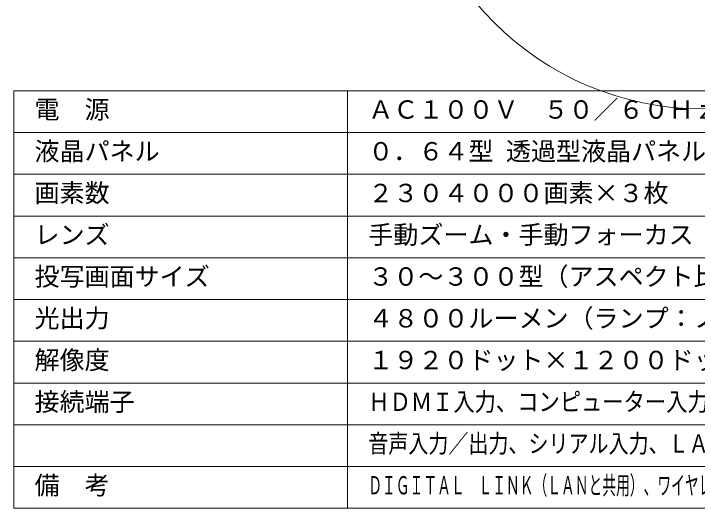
# Model space of a CAD drawing. Units: millimetres, scale not verified. Extents: x -62 to 67, y -56 to 62.
# Drawn here: x -62.5 to 19.4, y -56.5 to 2.7 of the extents above; entities that cross this region are included whole.
import ezdxf
from ezdxf.enums import TextEntityAlignment as Align

# ---------------------------------------------------------------- set-up
doc = ezdxf.new("R2010")
doc.units = ezdxf.units.MM
doc.header["$LTSCALE"] = 0.125
doc.layers.add('0-1_MOJI1', color=7, linetype='Continuous')
doc.layers.add('0-2_WAKU', color=1, linetype='Continuous', lineweight=18)
doc.layers.add('0-5_GAIKEI', color=1, linetype='Continuous', lineweight=18)
doc.styles.add('ＭＳ ゴシック', font='')
doc.styles.get('ＭＳ ゴシック').set_extended_font_data('MS Gothic')

msp = doc.modelspace()

# ---------------------------------------------------------------- linework, layer by layer
at = {"layer": '0-2_WAKU', "color": 4}
for p, q in [((-62.4907, -6.4967), (-62.4907, -56.4967)), ((62.5093, -6.4967), (-62.4907, -6.4967)), ((-22.4907, -56.4967), (-22.4907, -6.4967)), ((-62.4907, -56.4967), (62.5093, -56.4967))]:
    msp.add_line(p, q, dxfattribs=at)
at = {"layer": '0-2_WAKU'}
for p, q in [((-62.4907, -11.4967), (62.5093, -11.4967)), ((-62.4907, -16.4967), (62.5093, -16.4967)), ((-62.4907, -21.4967), (62.5093, -21.4967)), ((-62.4907, -26.4967), (62.5093, -26.4967)), ((-62.4907, -31.4967), (62.5093, -31.4967)), ((-62.4907, -36.4967), (62.5093, -36.4967)), ((-62.4907, -41.4967), (62.5093, -41.4967)), ((-62.4907, -46.4967), (62.5093, -46.4967)), ((-62.4907, -51.4967), (62.5093, -51.4967))]:
    msp.add_line(p, q, dxfattribs=at)
at = {"layer": '0-5_GAIKEI'}
msp.add_circle((20.0462, 26.6543), 35.3158, dxfattribs=at)

# ---------------------------------------------------------------- texts
at = {"layer": '0-1_MOJI1', "style": 'ＭＳ ゴシック'}
for s, p in [('電\u3000源', (-59.9907, -10.4967)), ('ＡＣ１００Ｖ\u3000５０／６０Ｈｚ', (-19.9907, -10.4967)), ('液晶パネル', (-59.9907, -15.4967)), ('０．６４型 透過型液晶パネル ３原色方式', (-19.9907, -15.4967)), ('画素数', (-59.9907, -20.4967)), ('２３０４０００画素×３枚', (-19.9907, -20.4967)), ('レンズ', (-59.9907, -25.4967)), ('手動ズーム・手動フォーカス', (-19.9907, -25.4967)), ('投写画面サイズ', (-59.9907, -30.4967)), ('３０～３００型（アスペクト比１６：１０）', (-19.9907, -30.4967)), ('光出力', (-59.9907, -35.4967)), ('４８００ルーメン（ランプ：ノーマルモード時）', (-19.9907, -35.4967)), ('解像度', (-59.9907, -40.4967)), ('１９２０ドット×１２００ドット', (-19.9907, -40.4967)), ('接続端子', (-59.9907, -45.4967)), ('備\u3000考', (-59.9907, -55.4967))]:
    msp.add_text(s, height=2.199, dxfattribs=at).set_placement(p, align=Align.BOTTOM_LEFT)
for s, width, p in [('ＨＤＭＩ入力、コンピューター入力／出力、ビデオ入力、', 0.85, (-19.9907, -45.4967)), ('音声入力／出力、シリアル入力、ＬＡＮ、ＵＳＢ', 0.8, (-19.9907, -50.4967)), ('ＤＩＧＩＴＡＬ\u3000ＬＩＮＫ（ＬＡＮと共用）、ワイヤレス機能、デイライトビューベーシック', 0.55, (-19.9907, -55.4967))]:
    msp.add_text(s, height=2.199, dxfattribs=dict(at, width=width)).set_placement(p, align=Align.BOTTOM_LEFT)

doc.saveas('drawing.dxf')
